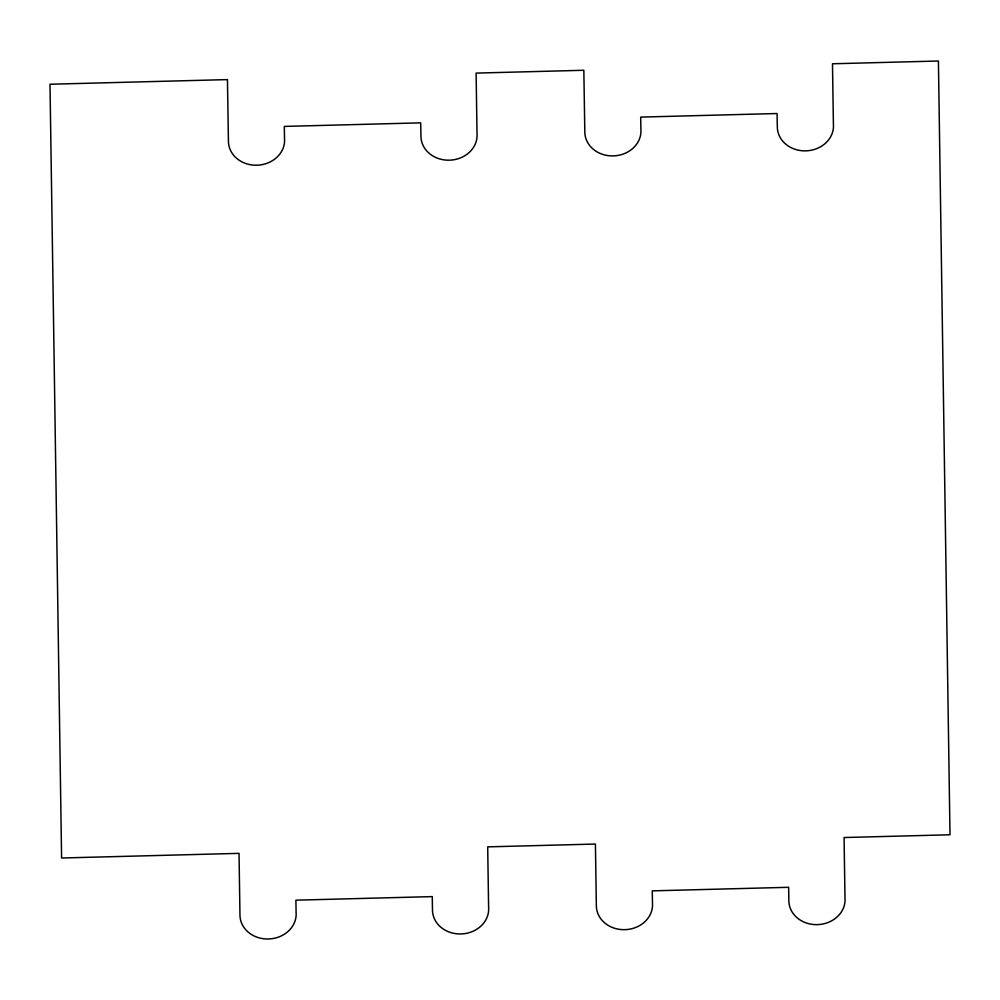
<?xml version="1.0" encoding="UTF-8"?>
<svg xmlns="http://www.w3.org/2000/svg" width="1000" height="1000" viewBox="0 0 1000 1000"><rect width="100%" height="100%" fill="white"/><g stroke="black" fill="none" stroke-linecap="round" stroke-linejoin="round"><path stroke-width="1.5" d="M227.45 79.6L50 84.237L61.588 858L239.037 853.363L239.963 915.263A28.087 24.45 -3.5 0 0 269.4 938.938A28.087 24.45 -3.5 0 0 296.087 912.175L295.9 900.175L432.275 896.612L432.475 910.238A28.087 24.45 -3.5 0 0 461.912 933.913A28.087 24.45 -3.5 0 0 488.6 907.138L487.7 846.862L595.413 844.05L596.35 905.95A28.087 24.45 -3.5 0 0 625.788 929.625A28.087 24.45 -3.5 0 0 652.463 902.85L652.288 890.863L788.65 887.3L788.863 900.913A28.087 24.45 -3.5 0 0 818.3 924.587A28.087 24.45 -3.5 0 0 844.975 897.812L844.075 837.537L950 834.775L938.413 61.013L832.487 63.775L833.4 124.05A28.087 24.45 -3.5 0 1 806.712 150.825A28.087 24.45 -3.5 0 1 777.337 127.15L777.062 113.525L640.7 117.1L640.888 129.088A28.087 24.45 -3.5 0 1 614.2 155.863A28.087 24.45 -3.5 0 1 584.825 132.175L583.837 70.275L476.112 73.1L477.013 133.375A28.087 24.45 -3.5 0 1 450.325 160.15A28.087 24.45 -3.5 0 1 420.95 136.463L420.688 122.85L284.325 126.412L284.5 138.4A28.087 24.45 -3.5 0 1 257.812 165.175A28.087 24.45 -3.5 0 1 228.438 141.5L227.45 79.6"/></g></svg>
